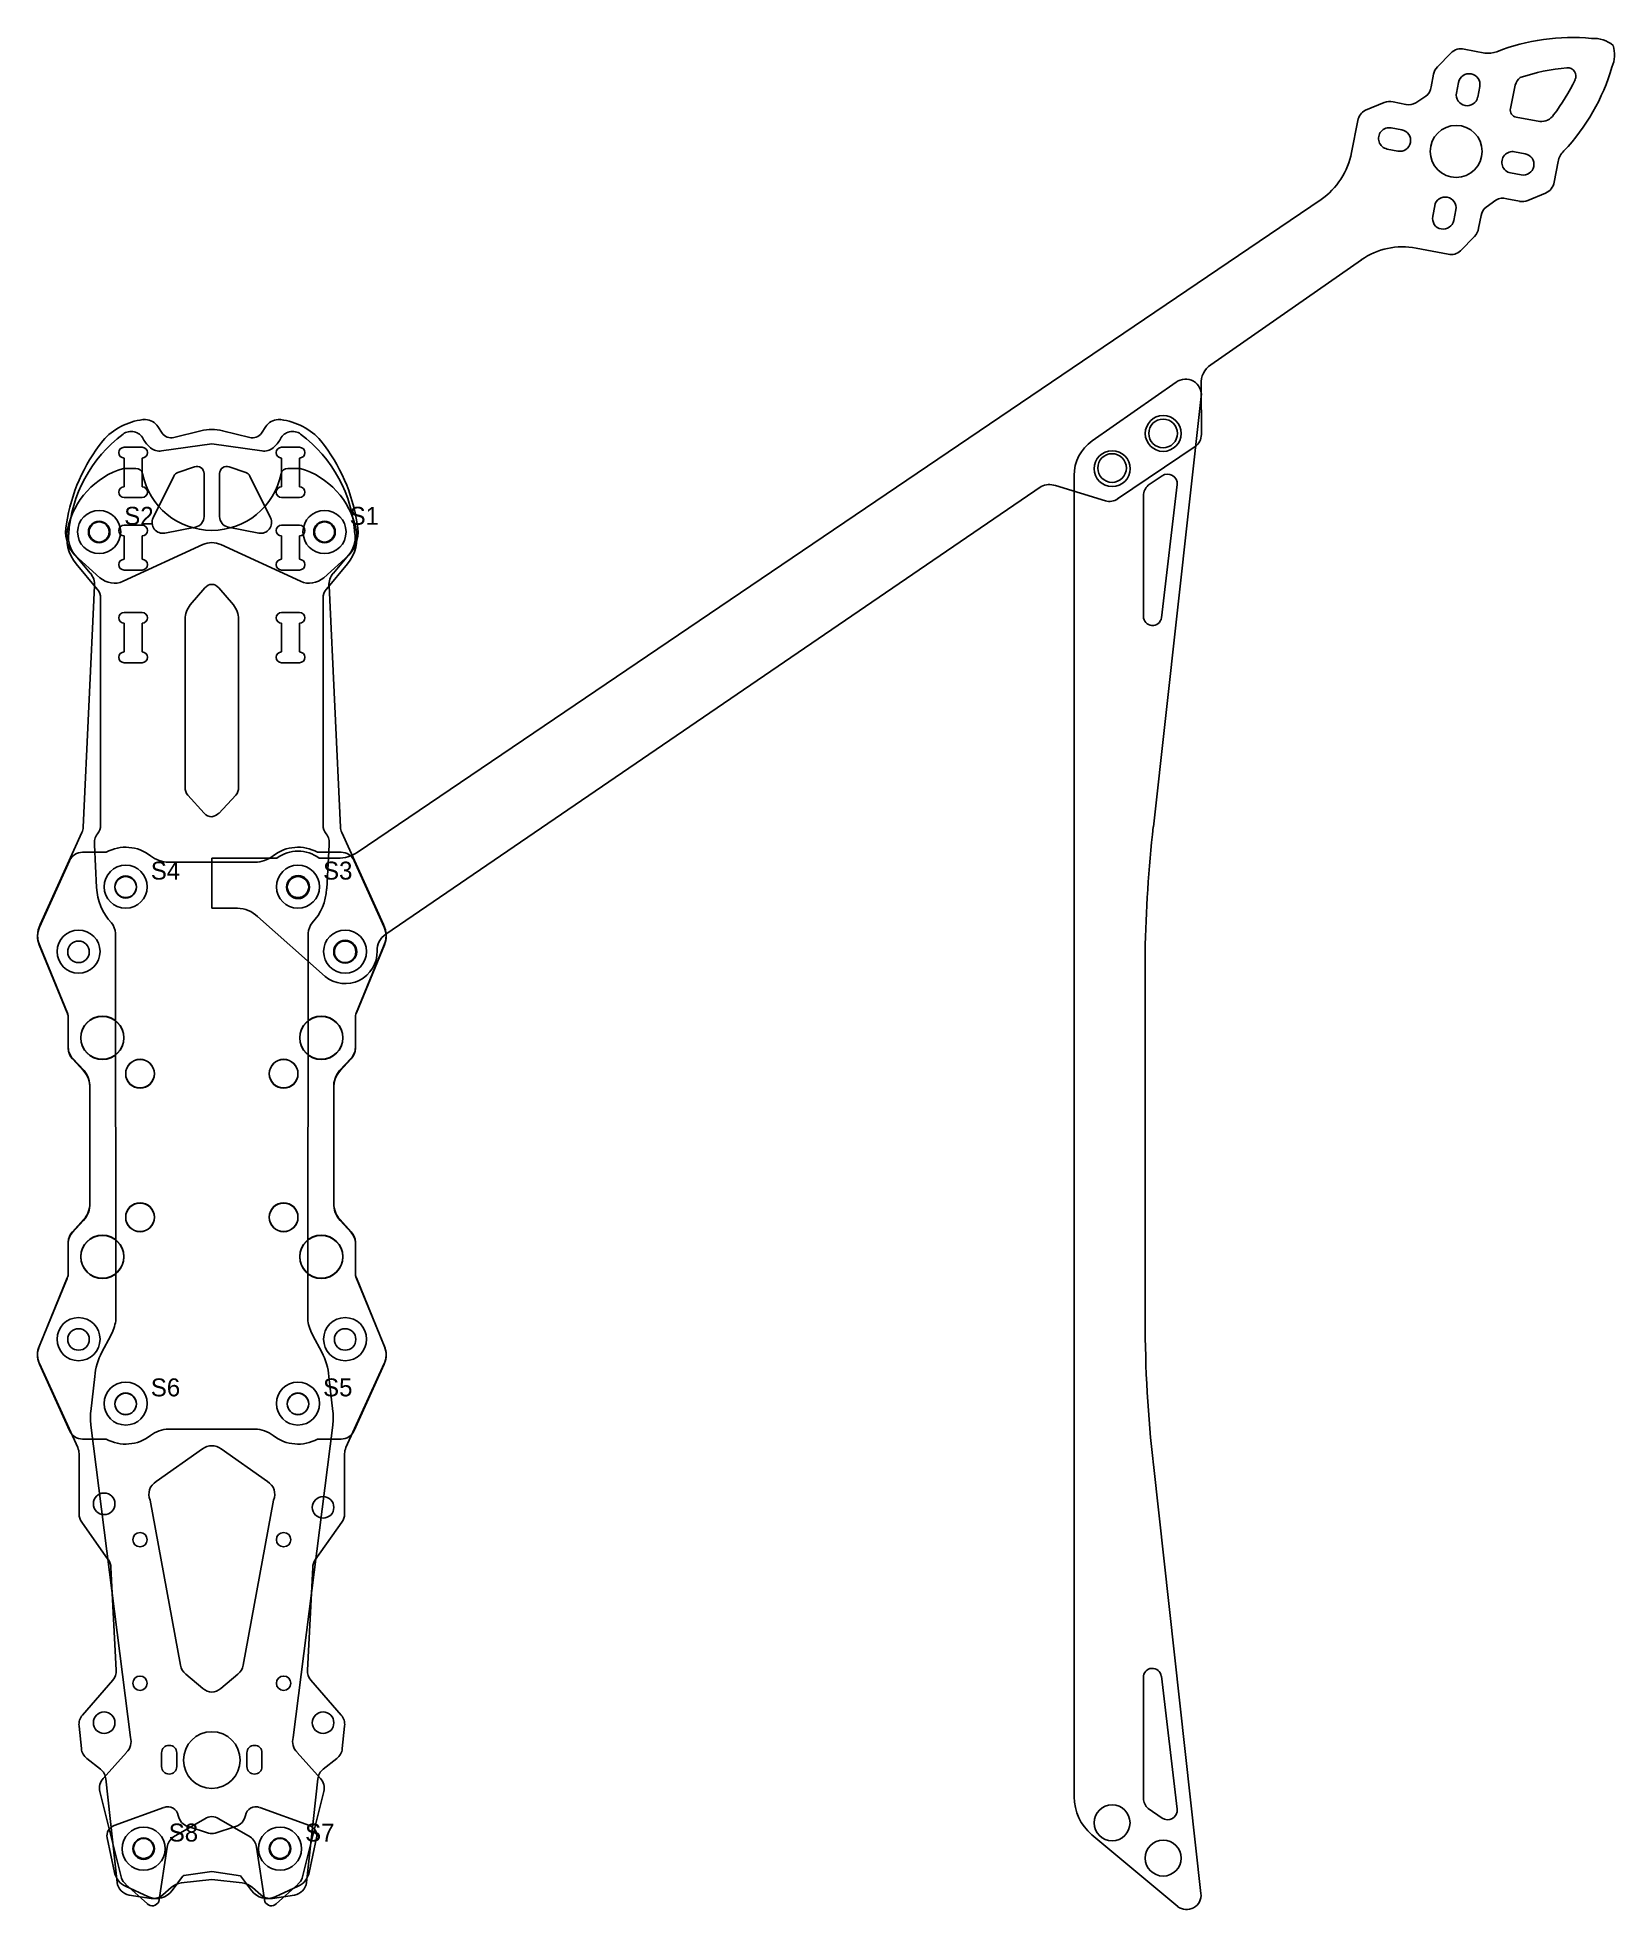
# Model space of a CAD drawing. Header units: millimetres. Extents: x -24 to 195, y -126 to 135.
import ezdxf

# ---------------------------------------------------------------- set-up
doc = ezdxf.new("R2010")
doc.units = ezdxf.units.MM
for name, color, linetype in [('ARM', 6, 'Continuous'), ('ARM_BRACE', 7, 'Continuous'), ('BELLY_PLATE', 3, 'Continuous'), ('CHIN_PLATE', 4, 'Continuous'), ('LOWER_PLATE', 2, 'Continuous'), ('STANDOFFS', 1, 'Continuous'), ('TAIL_PLATE', 5, 'Continuous'), ('TOP_PLATE', 1, 'Continuous')]:
    doc.layers.add(name, color=color, linetype=linetype)

msp = doc.modelspace()

# ---------------------------------------------------------------- linework, layer by layer
at = {"layer": 'ARM'}
for p, q in [((172.62, 133.13), (170.74, 131.22)), ((177.36, 133.12), (174.48, 133.68)), ((170.2, 130.2), (169.86, 128.42)), ((173.41, 127.56), (173.7, 129.03)), ((176.64, 128.46), (176.36, 126.99)), ((180.92, 125.4), (181.59, 128.67)), ((163.33, 126.22), (160.72, 125.16)), ((166.37, 125.97), (164.6, 126.31)), ((169.12, 127.1), (167.73, 126.18)), ((159.65, 123.72), (158.78, 119.27)), ((164.32, 122.7), (165.8, 122.41)), ((185.02, 123.6), (181.73, 124.2)), ((165.23, 119.47), (163.75, 119.75)), ((181.5, 119.37), (182.98, 119.09)), ((187.01, 115.14), (187.57, 118.02)), ((182.41, 116.14), (180.93, 116.43)), ((154.53, 112.7), (20.25, 21.75)), ((177.53, 111.67), (178.9, 112.62)), ((180.4, 112.82), (182.18, 112.47)), ((183.33, 112.59), (185.81, 113.62)), ((170.09, 110.38), (170.37, 111.85)), ((173.32, 111.28), (173.03, 109.81)), ((176.48, 108.72), (176.83, 110.49)), ((173.97, 105.55), (175.93, 107.58)), ((167.79, 105.95), (172.23, 105.09)), ((139.17, 89.7), (160.15, 104.32)), ((137.86, 79.98), (137.82, 86.97)), ((126.2, 71.01), (136.98, 78.31)), ((24.22, 10.36), (115.53, 72.73)), ((117.52, 72.88), (124.49, 70.75)), ((9.05, 20.97), (0, 20.97)), ((0, 20.97), (0, 13.97)), ((17.54, 20.97), (14.96, 20.97)), ((0, 13.97), (3.57, 13.97)), ((6.37, 12.81), (15.79, 4.45))]:
    msp.add_line(p, q, dxfattribs=at)
for centre, radius in [((173.36, 119.42), 3.62), ((132.53, 80.13), 2), ((125.42, 75.31), 2), ((12.01, 16.92), 1.6), ((18.58, 7.92), 1.6)]:
    msp.add_circle(centre, radius, dxfattribs=at)
for centre, radius, start, end in [((174.05, 131.73), 2, 77.4572, 135.491), ((177.83, 136.31), 3.22, -98.5074, -68.4141), ((189.45, 106.95), 28.35, 84.3672, 111.5859), ((192.51, 130.94), 4.23, -309.805, -266.2389), ((191.19, 132.89), 4.23, -24.0438, 17.8536), ((172.16, 129.82), 1.99, 135.4122, 169.1049), ((190.96, 104.1), 27.04, 94.5896, 108.7091), ((167.82, 139.03), 28.35, -43.5622, -16.0903), ((188.91, 129.93), 1.13, -388.0857, -263.8194), ((168.19, 128.49), 1.67, -56.4008, -2.6051), ((175.17, 128.75), 1.5, -10.9526, 169.0474), ((183.52, 128.14), 2, -231.787, -195.3537), ((164.51, 141.58), 28.18, -37.2512, -25.6302), ((164.09, 124.35), 2.02, 75.6523, 112.0556), ((166.76, 128.02), 2.09, -100.7092, -62.1142), ((174.88, 127.28), 1.5, -190.9526, -10.9526), ((181.9, 125.19), 1, -191.9237, -99.9815), ((161.7, 123.32), 2.09, 118.0066, 168.9937), ((164.04, 121.23), 1.5, -280.9526, -100.9526), ((185.24, 125.59), 2, -96.5514, -32.0869), ((165.51, 120.94), 1.5, -100.9526, 79.0474), ((148.48, 121.28), 10.5, -54.7741, -11.0063), ((181.22, 117.9), 1.5, -280.9526, -100.9526), ((182.69, 117.62), 1.5, -100.9526, 79.0474), ((190.29, 117.49), 2.78, 134.0392, 169.072), ((185.04, 115.46), 2, -67.3961, -9.3623), ((171.84, 111.57), 1.5, -10.9526, 169.0474), ((179.85, 111.24), 1.67, 70.7, 124.4957), ((182.57, 114.42), 1.99, -101.01, -67.3173), ((171.56, 110.09), 1.5, -190.9526, -10.9526), ((178.88, 110.08), 2.09, 130.2091, 168.8041), ((174.48, 108.98), 2.02, -43.9608, -7.5575), ((165.9, 96.07), 10.06, 79.1887, 124.8763), ((172.63, 107.15), 2.09, -100.8989, -49.9118), ((140.92, 87.13), 3.1, -235.8465, -176.9091), ((135.86, 79.97), 2, -55.891, 0.3292), ((116.72, 70.24), 2.76, 73.0099, 115.3227), ((125.08, 72.66), 2, -106.9901, -55.891), ((12.01, 16.92), 5.01, 53.9339, 126.0661), ((17.69, 25.54), 4.57, -91.8549, -55.891), ((3.57, 10.02), 3.95, 44.9552, 90), ((18.58, 7.92), 4.45, -128.8848, 1.3253), ((25.78, 8.08), 2.76, -235.6642, -178.6747)]:
    msp.add_arc(centre, radius, start, end, dxfattribs=at)
at = {"layer": 'ARM_BRACE'}
for p, q in [((134.35, 87.27), (122.65, 79.1)), ((131.17, 25.32), (137.84, 85.26)), ((120.13, 74.26), (120.13, -109.83)), ((130.46, 72.9), (132.39, 74.23)), ((129.8, 54.66), (129.8, 71.46)), ((134.5, 73), (132.3, 54.46)), ((130.03, -43.39), (130.03, 7.82)), ((137.81, -123.29), (131.19, -63.54)), ((129.79, -110.02), (129.79, -93.22)), ((132.29, -93.02), (134.49, -111.56)), ((132.38, -112.78), (130.46, -111.46)), ((122.6, -115.1), (134.56, -125.1))]:
    msp.add_line(p, q, dxfattribs=at)
for centre in [(132.55, 80.13), (125.43, 75.22), (125.42, -113.45), (132.54, -118.36)]:
    msp.add_circle(centre, 2.5, dxfattribs=at)
for centre, radius, start, end in [((135.66, 85.5), 2.2, -6.3491, 126.4377), ((126.03, 74.26), 5.9, -235.0458, -179.9808), ((133.15, 73.12), 1.35, -5.0386, 124.5849), ((131.69, 71.46), 1.89, 130.3739, 180), ((131.05, 54.61), 1.25, -182.0236, -6.7665), ((306.52, 5.16), 176.51, 173.4418, 179.1359), ((306.51, -43.39), 176.48, -179.9999, -173.4418), ((131.04, -93.17), 1.25, -353.2335, -177.9764), ((127.01, -109.83), 6.87, -180, -129.8916), ((131.68, -110.02), 1.89, -180, -130.3739), ((133.15, -111.67), 1.35, -124.5849, 5.0386), ((135.8, -123.51), 2.02, -127.972, 6.3228)]:
    msp.add_arc(centre, radius, start, end, dxfattribs=at)
at = {"layer": 'BELLY_PLATE'}
for p, q in [((-14.71, 21.78), (-18, 21.78)), ((18, 21.78), (14.71, 21.78)), ((-19.82, 20.6), (-24.01, 11.35)), ((0, 20.4), (-6, 20.4)), ((6, 20.4), (0, 20.4)), ((24.01, 11.35), (19.82, 20.6)), ((-24.04, 8.89), (-20.15, -0.61)), ((20.15, -0.61), (24.04, 8.89)), ((-20, -1.37), (-20, -5.56)), ((20, -5.56), (20, -1.37)), ((-19.42, -7), (-17.87, -8.69)), ((17.87, -8.69), (19.42, -7)), ((-17, -11.1), (-17, -19.1)), ((17, -19.1), (17, -11.1)), ((-17, -19.1), (-17, -27.1)), ((17, -27.1), (17, -19.1)), ((-17.87, -29.51), (-19.42, -31.2)), ((19.42, -31.2), (17.87, -29.51)), ((-20, -32.64), (-20, -36.83)), ((20, -36.83), (20, -32.64)), ((-20.15, -37.59), (-24.04, -47.09)), ((24.04, -47.09), (20.15, -37.59)), ((-24.01, -49.55), (-19.82, -58.8)), ((19.82, -58.8), (24.01, -49.55)), ((-18, -59.98), (-14.71, -59.98)), ((-6, -58.6), (0, -58.6)), ((0, -58.6), (6, -58.6)), ((14.71, -59.98), (18, -59.98))]:
    msp.add_line(p, q, dxfattribs=at)
for centre, radius in [((-12, 16.9), 1.5), ((12, 16.9), 1.5), ((-18.57, 7.9), 1.5), ((18.57, 7.9), 1.5), ((-15.25, -4.1), 3), ((15.25, -4.1), 3), ((-10, -9.1), 2), ((10, -9.1), 2), ((-10, -29.1), 2), ((10, -29.1), 2), ((-15.25, -34.6), 3), ((15.25, -34.6), 3), ((-18.57, -46.1), 1.5), ((18.57, -46.1), 1.5), ((-12, -55.1), 1.5), ((12, -55.1), 1.5)]:
    msp.add_circle(centre, radius, dxfattribs=at)
for centre, radius, start, end in [((-18, 19.78), 2, 90, 155.6249), ((-12, 16.9), 5.58, 51.7755, 119.0221), ((-6, 24.52), 4.12, 231.7755, 270), ((6, 24.52), 4.12, 270, 308.2245), ((12, 16.9), 5.58, 60.9779, 128.2245), ((18, 19.78), 2, 24.3751, 90), ((-21.22, 10.09), 3.06, 155.6249, 202.9627), ((21.22, 10.09), 3.06, -22.9627, 24.3751), ((-22, -1.37), 2, 0, 22.2884), ((22, -1.37), 2, 157.7116, 180), ((-17.91, -5.56), 2.09, 180, 223.7511), ((17.91, -5.56), 2.09, 316.2489, 360), ((-20.3, -10.93), 3.31, -2.9808, 42.5818), ((20.3, -10.93), 3.31, 137.4182, 182.9808), ((-20.3, -27.27), 3.31, -42.5818, 2.9808), ((20.3, -27.27), 3.31, 177.0192, 222.5818), ((-17.91, -32.64), 2.09, 136.2489, 180), ((17.91, -32.64), 2.09, 0, 43.7511), ((-22, -36.83), 2, 337.7116, 360), ((22, -36.83), 2, 180, 202.2884), ((-21.22, -48.29), 3.06, 157.0373, 204.3751), ((21.22, -48.29), 3.06, -24.3751, 22.9627), ((-18, -57.98), 2, 204.3751, 270), ((-12, -55.1), 5.58, 240.9779, 308.2245), ((-6, -62.72), 4.12, 90, 128.2245), ((6, -62.72), 4.12, 51.7755, 90), ((12, -55.1), 5.58, 231.7755, 299.0221), ((18, -57.98), 2, 270, 335.6249)]:
    msp.add_arc(centre, radius, start, end, dxfattribs=at)
at = {"layer": 'CHIN_PLATE'}
for p, q in [((-9.23, 82.06), (-9.45, 82.06)), ((-6.91, 80.18), (-7.51, 81.08)), ((7.51, 81.08), (6.91, 80.18)), ((9.45, 82.06), (9.23, 82.06)), ((-1.51, 80.51), (-5.3, 79.56)), ((5.3, 79.56), (1.51, 80.51)), ((-8.16, 68.37), (-5.31, 74.18)), ((-4.73, 74.69), (-2.4, 75.48)), ((-1.07, 74.53), (-1.07, 68.54)), ((1.07, 68.54), (1.07, 74.53)), ((2.4, 75.48), (4.73, 74.69)), ((5.31, 74.18), (8.16, 68.37)), ((-2.29, 67.07), (-6.53, 66.24)), ((6.53, 66.24), (2.29, 67.07)), ((-19.09, 63.17), (-15.6, 60.03)), ((-12.34, 59.54), (-1.26, 64.64)), ((1.26, 64.64), (12.34, 59.54)), ((15.6, 60.03), (19.09, 63.17))]:
    msp.add_line(p, q, dxfattribs=at)
for centre in [(-15.7, 66.4), (15.7, 66.4)]:
    msp.add_circle(centre, 1.4, dxfattribs=at)
for centre, radius, start, end in [((-8.55, 73.23), 8.88, 96.7951, 138.5257), ((-9.34, 79.86), 2.2, 92.8825, 96.7951), ((-9.34, 79.86), 2.2, 33.6598, 87.1175), ((9.34, 79.86), 2.2, 92.8825, 146.3402), ((9.34, 79.86), 2.2, 83.2049, 87.1175), ((8.55, 73.23), 8.88, 41.4743, 83.2049), ((4.01, 63.85), 24.53, 141.5513, 171.403), ((-5.66, 81.01), 1.5, -146.3402, -75.8753), ((0, 74.5), 6.2, 75.8753, 104.1247), ((5.66, 81.01), 1.5, -104.1247, -33.6598), ((-4.01, 63.85), 24.53, 8.597, 38.4487), ((-4.41, 73.74), 1, 108.6819, 153.8635), ((-2.08, 74.53), 1, 0, 108.6819), ((2.08, 74.53), 1, 71.3181, 180), ((4.41, 73.74), 1, 26.1365, 71.3181), ((-6.82, 67.71), 1.5, 153.8635, 281.0362), ((-2.58, 68.54), 1.5, 281.0362, 360), ((2.58, 68.54), 1.5, 180, 258.9638), ((6.82, 67.71), 1.5, -101.0362, 26.1365), ((-15.7, 66.4), 4.68, 166.1362, 223.6623), ((15.7, 66.4), 4.68, -43.6623, 13.8638), ((0, 61.92), 3, 425.2637, 474.7363), ((-13.59, 62.26), 3, 228.0508, 294.7363), ((13.59, 62.26), 3, -114.7363, -48.0508)]:
    msp.add_arc(centre, radius, start, end, dxfattribs=at)
at = {"layer": 'LOWER_PLATE'}
for p, q in [((0, 78.66), (-6.99, 77.69)), ((6.99, 77.69), (0, 78.66)), ((-12.22, 78.2), (-9.72, 78.2)), ((-12.22, 72.7), (-12.22, 76.7)), ((-9.72, 76.7), (-9.72, 72.7)), ((9.72, 78.2), (12.22, 78.2)), ((9.72, 72.7), (9.72, 76.7)), ((12.22, 76.7), (12.22, 72.7)), ((-9.72, 71.2), (-12.22, 71.2)), ((12.22, 71.2), (9.72, 71.2)), ((-19.05, 63.16), (-16.93, 60.64)), ((16.93, 60.64), (19.05, 63.16)), ((-16.33, 58.88), (-17.91, 25.29)), ((17.91, 25.29), (16.33, 58.88)), ((-12.22, 55.19), (-9.72, 55.19)), ((9.72, 55.19), (12.22, 55.19)), ((-12.22, 49.69), (-12.22, 53.69)), ((-9.72, 53.69), (-9.72, 49.69)), ((9.72, 49.69), (9.72, 53.69)), ((12.22, 53.69), (12.22, 49.69)), ((-9.72, 48.19), (-12.22, 48.19)), ((12.22, 48.19), (9.72, 48.19)), ((-18.1, 24.53), (-23.9, 11.7)), ((23.9, 11.7), (18.1, 24.53)), ((-23.9, 8.64), (-20.1, -0.65)), ((20.1, -0.65), (23.9, 8.64)), ((-20, -1.27), (-20, -5.4)), ((20, -5.4), (20, -1.27)), ((-19.4, -6.92), (-17.8, -8.65)), ((17.8, -8.65), (19.4, -6.92)), ((-17, -11), (-17, -27.17)), ((17, -27.17), (17, -11)), ((-17.86, -29.4), (-19.42, -31.1)), ((19.42, -31.1), (17.86, -29.4)), ((-20, -32.54), (-20, -36.7)), ((20, -36.7), (20, -32.54)), ((-20.15, -37.5), (-24.01, -47.01)), ((24.01, -47.01), (20.15, -37.5)), ((-24.03, -49.45), (-18.68, -61.17)), ((18.68, -61.17), (24.03, -49.45)), ((-18.5, -62), (-18.5, -70.41)), ((18.5, -70.41), (18.5, -62)), ((-18.13, -71.57), (-14.42, -76.81)), ((14.42, -76.81), (18.13, -71.57)), ((-14.06, -77.86), (-13.31, -92.16)), ((13.31, -92.16), (14.06, -77.86)), ((-13.8, -93.57), (-18.02, -98.44)), ((18.02, -98.44), (13.8, -93.57)), ((-18.5, -99.96), (-18.18, -103.11)), ((18.18, -103.11), (18.5, -99.96)), ((-17.42, -104.48), (-15.51, -105.97)), ((15.51, -105.97), (17.42, -104.48)), ((-14.76, -107.33), (-13.2, -121.75)), ((13.2, -121.75), (14.76, -107.33)), ((-6.82, -123.48), (-5.67, -122.45)), ((-4.25, -121.82), (0, -121.36)), ((0, -121.36), (4.25, -121.82)), ((5.67, -122.45), (6.82, -123.48)), ((-11.51, -123.51), (-8.45, -123.97)), ((8.45, -123.97), (11.51, -123.51))]:
    msp.add_line(p, q, dxfattribs=at)
for centre, radius in [((-15.7, 66.4), 1.5), ((15.7, 66.4), 1.5), ((-12, 16.94), 1.5), ((12, 16.94), 1.5), ((-18.57, 7.94), 3), ((18.57, 7.94), 3), ((-15.25, -4.06), 3), ((15.25, -4.06), 3), ((-10, -9.06), 2), ((10, -9.06), 2), ((-10, -29.06), 2), ((10, -29.06), 2), ((-15.25, -34.56), 3), ((15.25, -34.56), 3), ((-18.57, -46.06), 3), ((18.57, -46.06), 3), ((-12, -55.06), 1.5), ((12, -55.06), 1.5), ((-15, -69), 1.5), ((15.5, -69.5), 1.5), ((-10, -74), 1), ((10, -74), 1), ((-10, -94), 1), ((10, -94), 1), ((-15, -99.5), 1.5), ((15.5, -99.5), 1.5), ((-9.5, -117.04), 1.5), ((9.5, -117.04), 1.5)]:
    msp.add_circle(centre, radius, dxfattribs=at)
for centre, radius, start, end in [((-1.1, 64.88), 18.88, 126.6356, 176.4904), ((-11.24, 78.51), 1.9, 27.4073, 126.6356), ((-6.01, 81.22), 4, 207.4073, 230.9073), ((6.01, 81.22), 4, 309.0927, 332.5927), ((11.24, 78.51), 1.9, 53.3644, 152.5927), ((1.1, 64.88), 18.88, 3.5096, 53.3644), ((-12.22, 77.45), 0.75, 90, 270), ((-9.72, 77.45), 0.75, -90, 90), ((-7.27, 79.67), 2, 230.9073, 277.9073), ((7.27, 79.67), 2, 262.0927, 309.0927), ((9.72, 77.45), 0.75, 90, 270), ((12.22, 77.45), 0.75, -90, 90), ((-12.22, 71.95), 0.75, 90, 270), ((-9.72, 71.95), 0.75, -90, 90), ((9.72, 71.95), 0.75, 90, 270), ((12.22, 71.95), 0.75, -90, 90), ((-16.06, 65.68), 3.91, 174.8088, 220.1854), ((16.06, 65.68), 3.91, -40.1854, 5.1912), ((-18.87, 59), 2.55, -2.7047, 40.1854), ((18.87, 59), 2.55, 139.8146, 182.7047), ((-12.22, 54.44), 0.75, 90, 270), ((-9.72, 54.44), 0.75, -90, 90), ((9.72, 54.44), 0.75, 90, 270), ((12.22, 54.44), 0.75, -90, 90), ((-12.22, 48.94), 0.75, 90, 270), ((-9.72, 48.94), 0.75, -90, 90), ((9.72, 48.94), 0.75, 90, 270), ((12.22, 48.94), 0.75, -90, 90), ((-20, 25.39), 2.09, 335.6612, 357.2953), ((20, 25.39), 2.09, 182.7047, 204.3388), ((-20.99, 10.17), 3.29, 152.265, 207.7496), ((20.99, 10.17), 3.29, -27.7496, 27.735), ((-22, -1.27), 2, 0, 18.2068), ((22, -1.27), 2, 161.7932, 180), ((-17.74, -5.39), 2.26, 180.3485, 222.7058), ((17.74, -5.39), 2.26, 317.2942, 359.6515), ((-20.29, -10.81), 3.3, -3.2475, 40.9154), ((20.29, -10.81), 3.3, 139.0846, 183.2475), ((-20.28, -27.18), 3.28, -42.5042, 0.2362), ((20.28, -27.18), 3.28, 179.7638, 222.5042), ((-17.92, -32.54), 2.08, 136.123, 180), ((17.92, -32.54), 2.08, 0, 43.877), ((-22.03, -36.74), 2.03, -22.1161, 1.0292), ((22.03, -36.74), 2.03, 178.9708, 202.1161), ((-21.41, -48.25), 2.88, 154.5264, 204.5517), ((21.41, -48.25), 2.88, -24.5517, 25.4736), ((-20.5, -62), 2, 0, 24.5517), ((20.5, -62), 2, 155.4483, 180), ((-16.5, -70.41), 2, 180, 215.2898), ((16.5, -70.41), 2, 324.7102, 360), ((-16.05, -77.97), 2, 2.9737, 35.2898), ((16.05, -77.97), 2, 144.7102, 177.0263), ((-15.31, -92.26), 2, -40.905, 2.9737), ((15.31, -92.26), 2, 177.0263, 220.905), ((-16.51, -99.75), 2, 139.095, 185.8596), ((16.51, -99.75), 2, -5.8596, 40.905), ((-16.19, -102.9), 2, 185.8596, 231.9261), ((16.19, -102.9), 2, 308.0739, 354.1404), ((-16.75, -107.55), 2, 6.1642, 51.9261), ((16.75, -107.55), 2, 128.0739, 173.8358), ((-11.21, -121.53), 2, 186.1642, 261.4409), ((-3.97, -124.35), 2.54, 96.2419, 131.7744), ((3.97, -124.35), 2.54, 48.2256, 83.7581), ((11.21, -121.53), 2, 278.5591, 353.8358), ((-8.15, -121.99), 2, 261.4409, 311.7744), ((8.15, -121.99), 2, 228.2256, 278.5591)]:
    msp.add_arc(centre, radius, start, end, dxfattribs=at)
at = {"layer": 'STANDOFFS'}
for centre in [(-15.7, 66.4), (15.7, 66.4), (-12, 16.97), (12, 16.97), (-12, -55.03), (12, -55.03), (-9.5, -117.05), (9.5, -117.05)]:
    msp.add_circle(centre, 3, dxfattribs=at)
at = {"layer": 'TAIL_PLATE'}
for p, q in [((-6.67, -111.3), (-13.62, -113.83)), ((13.62, -113.83), (6.67, -111.3)), ((-0.45, -114.87), (-3.31, -113.97)), ((3.31, -113.97), (0.45, -114.87)), ((-14.57, -115.55), (-13.55, -120.38)), ((13.55, -120.38), (14.57, -115.55)), ((-12.03, -122.28), (-8.83, -123.74)), ((-5.54, -122.89), (-4.09, -120.92)), ((-3.89, -120.8), (0, -120.25)), ((0, -120.25), (4.01, -120.82)), ((4.01, -120.82), (5.54, -122.89)), ((8.83, -123.74), (12.03, -122.28))]:
    msp.add_line(p, q, dxfattribs=at)
for centre in [(-9.5, -117.01), (9.5, -117.01)]:
    msp.add_circle(centre, 1.4, dxfattribs=at)
for centre, radius, start, end in [((-6.15, -112.71), 1.5, 10.6228, 110), ((6.15, -112.71), 1.5, 70, 169.3772), ((-13.11, -115.24), 1.5, 470, 551.9519), ((-2.71, -112.06), 2, 190.6228, 252.5437), ((2.71, -112.06), 2, 287.4563, 349.3772), ((13.11, -115.24), 1.5, 348.0481, 430), ((0, -113.44), 1.5, -107.4563, -72.5437), ((-10.91, -119.82), 2.7, 191.9519, 245.4973), ((-3.85, -121.1), 0.3, 98.1301, 143.5308), ((10.91, -119.82), 2.7, 294.5027, 348.0481), ((-7.71, -121.28), 2.7, 245.4973, 323.5308), ((7.71, -121.28), 2.7, 216.4692, 294.5027)]:
    msp.add_arc(centre, radius, start, end, dxfattribs=at)
at = {"layer": 'TOP_PLATE'}
for p, q in [((-10.58, 75.26), (-12.3, 75.26)), ((12.3, 75.26), (10.58, 75.26)), ((-12.22, 67.35), (-9.72, 67.35)), ((-12.22, 62.6), (-12.22, 65.85)), ((-9.72, 65.85), (-9.72, 62.6)), ((9.72, 67.35), (12.22, 67.35)), ((9.72, 62.6), (9.72, 65.85)), ((12.22, 65.85), (12.22, 62.6)), ((-18.9, 61.97), (-15.96, 58.43)), ((-9.72, 61.1), (-12.22, 61.1)), ((12.22, 61.1), (9.72, 61.1)), ((15.96, 58.43), (18.9, 61.97)), ((-3, 56.24), (-0.97, 58.63)), ((0.97, 58.63), (3, 56.24)), ((-15.5, 57.15), (-15.5, 25.57)), ((15.5, 25.57), (15.5, 57.15)), ((-3.73, 30.78), (-3.73, 54.25)), ((3.73, 54.26), (3.73, 30.78)), ((-1.08, 27.22), (-3.35, 29.75)), ((3.35, 29.75), (0.97, 27.2)), ((-16.35, 22.8), (-16.05, 16.86)), ((16, 16.68), (16.35, 22.8)), ((-13.43, 10.5), (-13.38, -43.5)), ((13.38, -43.5), (13.43, 10.5)), ((-14.09, -45.56), (-15.34, -47.87)), ((15.34, -47.87), (14.09, -45.56)), ((-16.32, -51.25), (-16.85, -56.15)), ((16.85, -56.15), (16.32, -51.25)), ((-16.84, -58.03), (-11.33, -101.58)), ((11.33, -101.58), (16.84, -58.03)), ((-7.74, -65.91), (-1.28, -61.36)), ((1.28, -61.36), (7.74, -65.91)), ((-4.38, -91.5), (-8.59, -68.5)), ((8.59, -68.5), (4.38, -91.5)), ((-1.26, -94.72), (-3.63, -92.73)), ((3.63, -92.73), (1.26, -94.72)), ((-11.88, -103.63), (-15.15, -107.26)), ((-6.99, -105.6), (-6.99, -103.7)), ((-4.89, -103.7), (-4.89, -105.6)), ((4.89, -105.6), (4.89, -103.7)), ((6.99, -103.7), (6.99, -105.6)), ((15.15, -107.26), (11.88, -103.63)), ((-15.6, -109.08), (-12.6, -121.16)), ((12.6, -121.16), (15.6, -109.08)), ((-5.36, -115.4), (-0.98, -112.88)), ((0.98, -112.88), (5.36, -115.4)), ((-7.39, -124.44), (-6.21, -116.83)), ((6.21, -116.83), (7.39, -124.44)), ((-12, -122.02), (-8.98, -124.74)), ((8.98, -124.74), (12, -122.02))]:
    msp.add_line(p, q, dxfattribs=at)
for centre, radius in [((-15.7, 66.4), 1.5), ((15.7, 66.4), 1.5), ((-12, 16.97), 1.5), ((12, 16.97), 1.5), ((-12, -55.06), 1.5), ((12, -55.06), 1.5), ((0, -104.7), 3.95), ((-9.5, -117.04), 1.5), ((9.5, -117.04), 1.5)]:
    msp.add_circle(centre, radius, dxfattribs=at)
for centre, radius, start, end in [((-9.18, 64.55), 11.15, -253.7553, -191.4473), ((-10.58, 74.31), 0.949, 11.5095, 90), ((0, 76.47), 9.85, -168.4905, -89.9981), ((0, 76.47), 9.85, -90.0019, -11.5095), ((10.58, 74.31), 0.949, 90, 168.4905), ((9.18, 64.55), 11.15, -348.5527, -286.2447), ((-14.5, 65.63), 5.72, -191.4473, -140.2372), ((-12.22, 66.6), 0.75, -270, -90), ((-9.72, 66.6), 0.75, -90, 90), ((9.72, 66.6), 0.75, -270, -90), ((12.22, 66.6), 0.75, -90, 90), ((14.5, 65.63), 5.72, -39.7628, 11.4473), ((-12.22, 61.85), 0.75, -270, -90), ((-9.72, 61.85), 0.75, -90, 90), ((9.72, 61.85), 0.75, -270, -90), ((12.22, 61.85), 0.75, -90, 90), ((-17.5, 57.15), 2, 0, 39.7628), ((0.05, 57.77), 1.33, 91.9896, 139.6293), ((-0.05, 57.77), 1.33, 40.3928, 87.9883), ((17.5, 57.15), 2, -219.7628, -180), ((-0.67, 54.25), 3.06, 139.5614, 180), ((0.67, 54.26), 3.06, 0, 40.3928), ((-2.16, 30.78), 1.57, -180, -139.017), ((2.16, 30.78), 1.57, -40.983, 0), ((0.02, 28.21), 1.48, -138.0625, -90.5417), ((-0.12, 28.22), 1.49, -85.0313, -43.0541), ((-14.37, 23.08), 2, -218.5758, -171.918), ((-17.5, 25.57), 2, -38.5758, 0), ((17.5, 25.57), 2, -180, -141.4242), ((14.37, 23.08), 2, -8.082, 38.5758), ((-8.19, 17.26), 7.88, -177.115, -137.4712), ((8.33, 17.13), 7.68, -42.5288, -3.3059), ((-15.56, 10.5), 2.12, 0.0616, 42.5288), ((15.56, 10.5), 2.12, 137.4712, 179.9384), ((-19.87, -42.42), 6.58, -28.5372, -9.4388), ((19.87, -42.42), 6.58, -170.5612, -151.4628), ((-6.32, -52.33), 10.06, 153.7044, 173.8237), ((6.32, -52.33), 10.06, 6.1763, 26.2956), ((-10.33, -57.02), 6.59, -187.6354, -171.214), ((10.33, -57.02), 6.59, -8.786, 7.6354), ((-0.01, -62.9), 2, -270.2817, -230.512), ((0.01, -62.9), 2, -309.488, -269.7183), ((-6.77, -67.66), 2, -241.0812, -155.2376), ((6.77, -67.66), 2, -384.7624, -298.9188), ((-2.41, -91.14), 2, 190.4685, 232.5814), ((2.41, -91.14), 2, -52.5814, -10.4685), ((0.06, -93.22), 2, 228.8203, 268.364), ((-0.06, -93.22), 2, -88.364, -48.8203), ((-13.3, -102.14), 2.05, -46.4026, 15.9443), ((13.3, -102.14), 2.05, -195.9443, -133.5974), ((-5.94, -103.7), 1.05, 0, 180), ((5.94, -103.7), 1.05, 0, 180), ((-5.94, -105.6), 1.05, -180, 0), ((5.94, -105.6), 1.05, -180, 0), ((-13.66, -108.6), 2, -222.0071, -166.0116), ((13.66, -108.6), 2, -373.9884, -317.9929), ((0, -114.23), 1.66, -270, -234.095), ((0, -114.23), 1.66, 54.095, 90), ((-4.22, -117.05), 2, -235.3536, -186.1655), ((4.22, -117.05), 2, -353.8345, -304.6464), ((-10.71, -120.48), 2, 199.6163, 230.0057), ((10.71, -120.48), 2, -50.0057, -19.6163), ((-8.3, -124.01), 1, -133.2581, -25.2578), ((8.3, -124.01), 1, -154.7422, -46.7419)]:
    msp.add_arc(centre, radius, start, end, dxfattribs=at)

# ---------------------------------------------------------------- texts
at = {"layer": 'STANDOFFS'}
for s, p in [('S2', (-12.2, 67.4)), ('S1', (19.2, 67.4)), ('S4', (-8.5, 17.97)), ('S3', (15.5, 17.97)), ('S6', (-8.5, -54.03)), ('S5', (15.5, -54.03)), ('S8', (-6, -116.05)), ('S7', (13, -116.05))]:
    msp.add_text(s, height=2.5, dxfattribs=at).set_placement(p)

doc.saveas('drawing.dxf')
